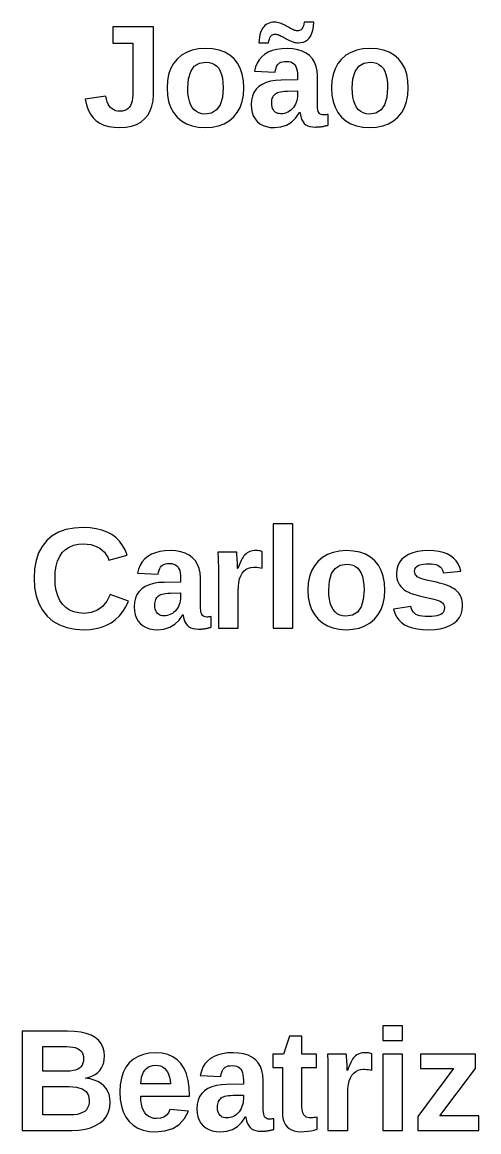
# Model space of a CAD drawing. Header units: metres. Extents: x 19 to 251, y 33 to 186.
# Drawn here: x 89.5 to 115.9, y 121.6 to 185.6 of the extents above; entities that cross this region are included whole.
import ezdxf

# ---------------------------------------------------------------- set-up
doc = ezdxf.new("R2010")
doc.units = ezdxf.units.M

msp = doc.modelspace()

# ---------------------------------------------------------------- linework, layer by layer
for p, q in [((97.0677, 185.366), (94.7282, 185.366)), ((94.7282, 185.366), (94.7282, 184.426)), ((97.0677, 181.448), (97.0677, 185.366)), ((103.335, 185.225), (103.291, 185.136)), ((103.385, 185.305), (103.335, 185.225)), ((103.442, 185.379), (103.385, 185.305)), ((103.507, 185.444), (103.442, 185.379)), ((103.578, 185.503), (103.507, 185.444)), ((103.658, 185.552), (103.578, 185.503)), ((103.747, 185.59), (103.658, 185.552)), ((103.847, 185.617), (103.747, 185.59)), ((103.956, 185.633), (103.847, 185.617)), ((104.075, 185.639), (103.956, 185.633)), ((104.148, 185.636), (104.075, 185.639)), ((104.221, 185.627), (104.148, 185.636)), ((104.294, 185.611), (104.221, 185.627)), ((104.368, 185.589), (104.294, 185.611)), ((104.441, 185.562), (104.368, 185.589)), ((104.514, 185.53), (104.441, 185.562)), ((104.585, 185.497), (104.514, 185.53)), ((104.656, 185.462), (104.585, 185.497)), ((104.726, 185.426), (104.656, 185.462)), ((104.795, 185.389), (104.726, 185.426)), ((104.862, 185.351), (104.795, 185.389)), ((104.928, 185.315), (104.862, 185.351)), ((104.992, 185.281), (104.928, 185.315)), ((105.054, 185.247), (104.992, 185.281)), ((105.114, 185.216), (105.054, 185.247)), ((105.172, 185.188), (105.114, 185.216)), ((105.635, 185.238), (105.595, 185.202)), ((105.67, 185.286), (105.635, 185.238)), ((105.703, 185.35), (105.67, 185.286)), ((105.732, 185.43), (105.703, 185.35)), ((105.759, 185.527), (105.732, 185.43)), ((105.783, 185.639), (105.759, 185.527)), ((106.333, 185.639), (105.783, 185.639)), ((106.278, 185.186), (106.313, 185.398)), ((106.313, 185.398), (106.333, 185.639)), ((103.175, 184.622), (103.159, 184.447)), ((103.196, 184.778), (103.175, 184.622)), ((103.222, 184.916), (103.196, 184.778)), ((103.254, 185.035), (103.222, 184.916)), ((103.291, 185.136), (103.254, 185.035)), ((103.741, 184.563), (103.767, 184.662)), ((103.767, 184.662), (103.796, 184.744)), ((103.796, 184.744), (103.827, 184.807)), ((103.827, 184.807), (103.861, 184.854)), ((103.861, 184.854), (103.899, 184.887)), ((103.899, 184.887), (103.944, 184.914)), ((103.944, 184.914), (103.995, 184.932)), ((103.995, 184.932), (104.052, 184.944)), ((104.052, 184.944), (104.115, 184.947)), ((104.115, 184.947), (104.165, 184.944)), ((104.165, 184.944), (104.218, 184.935)), ((104.218, 184.935), (104.273, 184.919)), ((104.273, 184.919), (104.33, 184.898)), ((104.33, 184.898), (104.39, 184.87)), ((104.39, 184.87), (104.452, 184.838)), ((104.452, 184.838), (104.515, 184.805)), ((104.515, 184.805), (104.58, 184.771)), ((104.58, 184.771), (104.646, 184.735)), ((104.646, 184.735), (104.713, 184.697)), ((104.713, 184.697), (104.782, 184.66)), ((104.782, 184.66), (104.852, 184.623)), ((104.852, 184.623), (104.922, 184.589)), ((104.922, 184.589), (104.993, 184.556)), ((105.228, 185.166), (105.172, 185.188)), ((105.281, 185.151), (105.228, 185.166)), ((105.332, 185.142), (105.281, 185.151)), ((105.381, 185.138), (105.332, 185.142)), ((105.443, 185.142), (105.381, 185.138)), ((105.499, 185.154), (105.443, 185.142)), ((105.55, 185.174), (105.499, 185.154)), ((105.595, 185.202), (105.55, 185.174)), ((105.86, 184.546), (105.975, 184.624)), ((105.975, 184.624), (106.074, 184.723)), ((106.074, 184.723), (106.158, 184.849)), ((106.158, 184.849), (106.226, 185.003)), ((106.226, 185.003), (106.278, 185.186)), ((94.7282, 184.426), (95.8715, 184.426)), ((95.8715, 184.426), (95.8715, 181.42)), ((99.3119, 184.02), (98.9839, 183.898)), ((99.6773, 184.093), (99.3119, 184.02)), ((100.08, 184.117), (99.6773, 184.093)), ((100.491, 184.094), (100.08, 184.117)), ((100.861, 184.023), (100.491, 184.094)), ((101.19, 183.906), (100.861, 184.023)), ((103.159, 184.447), (103.717, 184.447)), ((103.937, 183.998), (103.704, 183.905)), ((103.717, 184.447), (103.741, 184.563)), ((104.198, 184.064), (103.937, 183.998)), ((104.486, 184.104), (104.198, 184.064)), ((104.803, 184.117), (104.486, 184.104)), ((105.121, 184.101), (104.803, 184.117)), ((104.993, 184.556), (105.065, 184.524)), ((105.065, 184.524), (105.138, 184.496)), ((105.409, 184.051), (105.121, 184.101)), ((105.138, 184.496), (105.21, 184.475)), ((105.21, 184.475), (105.282, 184.459)), ((105.282, 184.459), (105.354, 184.45)), ((105.354, 184.45), (105.425, 184.447)), ((105.666, 183.969), (105.409, 184.051)), ((105.425, 184.447), (105.585, 184.458)), ((105.585, 184.458), (105.73, 184.491)), ((105.893, 183.854), (105.666, 183.969)), ((105.73, 184.491), (105.86, 184.546)), ((108.809, 184.02), (108.481, 183.898)), ((109.174, 184.093), (108.809, 184.02)), ((109.577, 184.117), (109.174, 184.093)), ((109.988, 184.094), (109.577, 184.117)), ((110.358, 184.023), (109.988, 184.094)), ((110.687, 183.906), (110.358, 184.023)), ((98.4404, 183.509), (98.2294, 183.247)), ((98.6935, 183.728), (98.4404, 183.509)), ((98.9839, 183.898), (98.6935, 183.728)), ((99.7214, 183.272), (100.096, 183.332)), ((100.096, 183.332), (100.282, 183.318)), ((100.282, 183.318), (100.45, 183.275)), ((101.478, 183.741), (101.19, 183.906)), ((101.726, 183.529), (101.478, 183.741)), ((101.93, 183.274), (101.726, 183.529)), ((103.175, 183.471), (103.058, 183.276)), ((103.322, 183.641), (103.175, 183.471)), ((103.499, 183.786), (103.322, 183.641)), ((103.704, 183.905), (103.499, 183.786)), ((104.354, 183.284), (104.434, 183.325)), ((104.434, 183.325), (104.527, 183.354)), ((104.527, 183.354), (104.634, 183.371)), ((104.634, 183.371), (104.754, 183.377)), ((104.754, 183.377), (104.883, 183.368)), ((104.883, 183.368), (104.997, 183.343)), ((104.997, 183.343), (105.095, 183.301)), ((105.095, 183.301), (105.179, 183.243)), ((106.089, 183.706), (105.893, 183.854)), ((106.251, 183.528), (106.089, 183.706)), ((106.378, 183.322), (106.251, 183.528)), ((106.468, 183.089), (106.378, 183.322)), ((107.937, 183.509), (107.726, 183.247)), ((108.19, 183.728), (107.937, 183.509)), ((108.481, 183.898), (108.19, 183.728)), ((109.218, 183.272), (109.593, 183.332)), ((109.593, 183.332), (109.779, 183.318)), ((109.779, 183.318), (109.947, 183.275)), ((110.975, 183.741), (110.687, 183.906)), ((111.223, 183.529), (110.975, 183.741)), ((111.427, 183.274), (111.223, 183.529)), ((98.0654, 182.95), (97.9482, 182.616)), ((98.2294, 183.247), (98.0654, 182.95)), ((99.0964, 182.376), (99.2214, 182.794)), ((99.2214, 182.794), (99.4297, 183.093)), ((99.4297, 183.093), (99.7214, 183.272)), ((100.45, 183.275), (100.599, 183.205)), ((100.599, 183.205), (100.729, 183.105)), ((100.729, 183.105), (100.841, 182.978)), ((100.841, 182.978), (100.933, 182.819)), ((100.933, 182.819), (101.005, 182.626)), ((102.089, 182.977), (101.93, 183.274)), ((102.203, 182.639), (102.089, 182.977)), ((102.97, 183.056), (102.911, 182.811)), ((102.911, 182.811), (104.103, 182.754)), ((103.058, 183.276), (102.97, 183.056)), ((104.103, 182.754), (104.122, 182.88)), ((104.122, 182.88), (104.15, 182.991)), ((104.15, 182.991), (104.187, 183.086)), ((104.187, 183.086), (104.233, 183.167)), ((104.233, 183.167), (104.288, 183.232)), ((104.288, 183.232), (104.354, 183.284)), ((105.179, 183.243), (105.246, 183.167)), ((105.246, 183.167), (105.301, 183.075)), ((105.301, 183.075), (105.343, 182.964)), ((105.343, 182.964), (105.373, 182.836)), ((105.373, 182.836), (105.391, 182.69)), ((105.391, 182.69), (105.397, 182.526)), ((106.522, 182.827), (106.468, 183.089)), ((106.54, 182.539), (106.522, 182.827)), ((107.562, 182.95), (107.445, 182.616)), ((107.726, 183.247), (107.562, 182.95)), ((108.593, 182.376), (108.718, 182.794)), ((108.718, 182.794), (108.927, 183.093)), ((108.927, 183.093), (109.218, 183.272)), ((109.947, 183.275), (110.096, 183.205)), ((110.096, 183.205), (110.226, 183.105)), ((110.226, 183.105), (110.338, 182.978)), ((110.338, 182.978), (110.43, 182.819)), ((110.43, 182.819), (110.502, 182.626)), ((111.586, 182.977), (111.427, 183.274)), ((111.7, 182.639), (111.586, 182.977)), ((97.8779, 182.245), (97.8545, 181.839)), ((97.9482, 182.616), (97.8779, 182.245)), ((99.0548, 181.839), (99.0964, 182.376)), ((101.005, 182.626), (101.056, 182.398)), ((101.056, 182.398), (101.087, 182.136)), ((101.087, 182.136), (101.097, 181.839)), ((102.271, 182.259), (102.203, 182.639)), ((102.293, 181.839), (102.271, 182.259)), ((103.351, 182.049), (103.157, 181.92)), ((103.578, 182.151), (103.351, 182.049)), ((103.836, 182.224), (103.578, 182.151)), ((104.126, 182.269), (103.836, 182.224)), ((104.449, 182.286), (104.126, 182.269)), ((105.397, 182.303), (104.449, 182.286)), ((105.397, 182.526), (105.397, 182.303)), ((106.54, 180.935), (106.54, 182.539)), ((107.375, 182.245), (107.351, 181.839)), ((107.445, 182.616), (107.375, 182.245)), ((108.552, 181.839), (108.593, 182.376)), ((110.502, 182.626), (110.553, 182.398)), ((110.553, 182.398), (110.584, 182.136)), ((110.584, 182.136), (110.594, 181.839)), ((111.768, 182.259), (111.7, 182.639)), ((111.79, 181.839), (111.768, 182.259)), ((95.8715, 181.42), (95.8641, 181.249)), ((97.0474, 181.106), (97.0677, 181.448)), ((97.8545, 181.839), (97.8779, 181.431)), ((97.8779, 181.431), (97.9482, 181.059)), ((99.0649, 181.558), (99.0548, 181.839)), ((99.0955, 181.306), (99.0649, 181.558)), ((101.097, 181.839), (101.055, 181.297)), ((102.198, 181.057), (102.27, 181.429)), ((102.27, 181.429), (102.293, 181.839)), ((102.783, 181.373), (102.729, 181.139)), ((102.872, 181.582), (102.783, 181.373)), ((102.997, 181.764), (102.872, 181.582)), ((103.157, 181.92), (102.997, 181.764)), ((103.991, 181.359), (104.029, 181.414)), ((104.029, 181.414), (104.074, 181.464)), ((104.074, 181.464), (104.125, 181.507)), ((104.125, 181.507), (104.182, 181.545)), ((104.182, 181.545), (104.245, 181.576)), ((104.245, 181.576), (104.321, 181.603)), ((104.321, 181.603), (104.416, 181.624)), ((104.416, 181.624), (104.529, 181.642)), ((104.529, 181.642), (104.661, 181.655)), ((104.661, 181.655), (104.811, 181.664)), ((104.811, 181.664), (105.397, 181.672)), ((105.397, 181.448), (105.392, 181.334)), ((105.397, 181.672), (105.397, 181.448)), ((107.351, 181.839), (107.375, 181.431)), ((107.375, 181.431), (107.445, 181.059)), ((108.562, 181.558), (108.552, 181.839)), ((108.592, 181.306), (108.562, 181.558)), ((110.594, 181.839), (110.552, 181.297)), ((111.695, 181.057), (111.767, 181.429)), ((111.767, 181.429), (111.79, 181.839)), ((94.3213, 181.363), (93.1291, 181.188)), ((93.1291, 181.188), (93.2054, 180.862)), ((93.2054, 180.862), (93.3072, 180.574)), ((94.3556, 181.195), (94.3213, 181.363)), ((94.4001, 181.045), (94.3556, 181.195)), ((94.4546, 180.913), (94.4001, 181.045)), ((94.5192, 180.8), (94.4546, 180.913)), ((94.5939, 180.706), (94.5192, 180.8)), ((95.6863, 180.732), (95.6054, 180.646)), ((95.753, 180.836), (95.6863, 180.732)), ((95.8048, 180.957), (95.753, 180.836)), ((95.8419, 181.095), (95.8048, 180.957)), ((95.8641, 181.249), (95.8419, 181.095)), ((96.8846, 180.516), (96.9863, 180.795)), ((96.9863, 180.795), (97.0474, 181.106)), ((97.9482, 181.059), (98.0654, 180.724)), ((99.1463, 181.082), (99.0955, 181.306)), ((99.2175, 180.886), (99.1463, 181.082)), ((99.3091, 180.718), (99.2175, 180.886)), ((100.929, 180.875), (100.718, 180.574)), ((101.055, 181.297), (100.929, 180.875)), ((102.08, 180.721), (102.198, 181.057)), ((102.729, 181.139), (102.712, 180.879)), ((102.712, 180.879), (102.726, 180.638)), ((103.904, 180.968), (103.907, 181.062)), ((103.909, 180.849), (103.904, 180.968)), ((103.907, 181.062), (103.918, 181.148)), ((103.927, 180.743), (103.909, 180.849)), ((103.918, 181.148), (103.935, 181.226)), ((103.956, 180.65), (103.927, 180.743)), ((103.935, 181.226), (103.96, 181.296)), ((103.96, 181.296), (103.991, 181.359)), ((105.217, 180.802), (105.155, 180.712)), ((105.271, 180.901), (105.217, 180.802)), ((105.316, 181.005), (105.271, 180.901)), ((105.352, 181.113), (105.316, 181.005)), ((105.377, 181.222), (105.352, 181.113)), ((105.392, 181.334), (105.377, 181.222)), ((106.544, 180.797), (106.54, 180.935)), ((106.554, 180.676), (106.544, 180.797)), ((107.445, 181.059), (107.562, 180.724)), ((108.643, 181.082), (108.592, 181.306)), ((108.714, 180.886), (108.643, 181.082)), ((108.806, 180.718), (108.714, 180.886)), ((110.426, 180.875), (110.215, 180.574)), ((110.552, 181.297), (110.426, 180.875)), ((111.577, 180.721), (111.695, 181.057)), ((93.3072, 180.574), (93.4346, 180.324)), ((93.4346, 180.324), (93.5875, 180.112)), ((93.5875, 180.112), (93.7659, 179.939)), ((94.6797, 180.629), (94.5939, 180.706)), ((94.7775, 180.569), (94.6797, 180.629)), ((94.8873, 180.526), (94.7775, 180.569)), ((95.0092, 180.501), (94.8873, 180.526)), ((95.1432, 180.492), (95.0092, 180.501)), ((95.2795, 180.502), (95.1432, 180.492)), ((95.4019, 180.53), (95.2795, 180.502)), ((95.5106, 180.578), (95.4019, 180.53)), ((95.6054, 180.646), (95.5106, 180.578)), ((96.5591, 180.053), (96.7422, 180.269)), ((96.7422, 180.269), (96.8846, 180.516)), ((98.0654, 180.724), (98.2294, 180.425)), ((98.2294, 180.425), (98.4404, 180.162)), ((98.4404, 180.162), (98.6925, 179.943)), ((99.4198, 180.579), (99.3091, 180.718)), ((99.5486, 180.472), (99.4198, 180.579)), ((99.6955, 180.395), (99.5486, 180.472)), ((99.8604, 180.349), (99.6955, 180.395)), ((100.043, 180.333), (99.8604, 180.349)), ((100.423, 180.394), (100.043, 180.333)), ((100.718, 180.574), (100.423, 180.394)), ((101.444, 179.941), (101.699, 180.16)), ((101.699, 180.16), (101.913, 180.422)), ((101.913, 180.422), (102.08, 180.721)), ((102.726, 180.638), (102.769, 180.419)), ((102.769, 180.419), (102.84, 180.224)), ((102.84, 180.224), (102.941, 180.05)), ((103.996, 180.57), (103.956, 180.65)), ((104.048, 180.502), (103.996, 180.57)), ((104.11, 180.447), (104.048, 180.502)), ((104.179, 180.405), (104.11, 180.447)), ((104.256, 180.374), (104.179, 180.405)), ((104.34, 180.356), (104.256, 180.374)), ((104.433, 180.35), (104.34, 180.356)), ((104.538, 180.355), (104.433, 180.35)), ((104.64, 180.373), (104.538, 180.355)), ((104.738, 180.402), (104.64, 180.373)), ((104.832, 180.443), (104.738, 180.402)), ((104.923, 180.496), (104.832, 180.443)), ((105.008, 180.559), (104.923, 180.496)), ((105.085, 180.631), (105.008, 180.559)), ((105.053, 179.864), (105.303, 180.107)), ((105.155, 180.712), (105.085, 180.631)), ((105.303, 180.107), (105.515, 180.419)), ((105.515, 180.419), (105.539, 180.419)), ((105.539, 180.419), (105.562, 180.262)), ((105.562, 180.262), (105.598, 180.122)), ((105.598, 180.122), (105.647, 179.997)), ((106.57, 180.574), (106.554, 180.676)), ((106.594, 180.49), (106.57, 180.574)), ((106.624, 180.425), (106.594, 180.49)), ((106.661, 180.374), (106.624, 180.425)), ((106.708, 180.335), (106.661, 180.374)), ((106.764, 180.307), (106.708, 180.335)), ((106.829, 180.29), (106.764, 180.307)), ((106.902, 180.284), (106.829, 180.29)), ((106.954, 180.285), (106.902, 180.284)), ((107.005, 180.288), (106.954, 180.285)), ((107.056, 180.293), (107.005, 180.288)), ((107.105, 180.3), (107.056, 180.293)), ((107.155, 180.309), (107.105, 180.3)), ((107.155, 179.69), (107.155, 180.309)), ((107.562, 180.724), (107.726, 180.425)), ((107.726, 180.425), (107.937, 180.162)), ((107.937, 180.162), (108.189, 179.943)), ((108.917, 180.579), (108.806, 180.718)), ((109.046, 180.472), (108.917, 180.579)), ((109.192, 180.395), (109.046, 180.472)), ((109.357, 180.349), (109.192, 180.395)), ((109.54, 180.333), (109.357, 180.349)), ((109.92, 180.394), (109.54, 180.333)), ((110.215, 180.574), (109.92, 180.394)), ((110.941, 179.941), (111.196, 180.16)), ((111.196, 180.16), (111.41, 180.422)), ((111.41, 180.422), (111.577, 180.721)), ((93.7659, 179.939), (93.9737, 179.799)), ((93.9737, 179.799), (94.2145, 179.691)), ((94.2145, 179.691), (94.4883, 179.614)), ((94.4883, 179.614), (94.7952, 179.568)), ((94.7952, 179.568), (95.1351, 179.552)), ((95.1351, 179.552), (95.485, 179.572)), ((95.485, 179.572), (95.8023, 179.632)), ((95.8023, 179.632), (96.0871, 179.732)), ((96.0871, 179.732), (96.3394, 179.872)), ((96.3394, 179.872), (96.5591, 180.053)), ((98.6925, 179.943), (98.9801, 179.772)), ((98.9801, 179.772), (99.3031, 179.65)), ((99.3031, 179.65), (99.6617, 179.577)), ((99.6617, 179.577), (100.056, 179.552)), ((100.056, 179.552), (100.457, 179.576)), ((100.457, 179.576), (100.823, 179.649)), ((100.823, 179.649), (101.151, 179.771)), ((101.151, 179.771), (101.444, 179.941)), ((102.941, 180.05), (103.07, 179.9)), ((103.07, 179.9), (103.224, 179.775)), ((103.224, 179.775), (103.401, 179.677)), ((103.401, 179.677), (103.6, 179.608)), ((103.6, 179.608), (103.822, 179.566)), ((103.822, 179.566), (104.066, 179.552)), ((104.066, 179.552), (104.434, 179.587)), ((104.434, 179.587), (104.763, 179.691)), ((104.763, 179.691), (105.053, 179.864)), ((105.647, 179.997), (105.71, 179.889)), ((105.71, 179.889), (105.785, 179.796)), ((105.785, 179.796), (105.877, 179.72)), ((105.877, 179.72), (105.986, 179.661)), ((105.986, 179.661), (106.113, 179.619)), ((106.113, 179.619), (106.259, 179.593)), ((106.259, 179.593), (106.422, 179.585)), ((106.422, 179.585), (106.47, 179.585)), ((106.47, 179.585), (106.515, 179.586)), ((106.515, 179.586), (106.558, 179.588)), ((106.558, 179.588), (106.598, 179.59)), ((106.598, 179.59), (106.636, 179.593)), ((106.636, 179.593), (106.672, 179.596)), ((106.672, 179.596), (106.707, 179.6)), ((106.707, 179.6), (106.742, 179.604)), ((106.742, 179.604), (106.776, 179.608)), ((106.776, 179.608), (106.809, 179.613)), ((106.809, 179.613), (106.841, 179.618)), ((106.841, 179.618), (106.874, 179.624)), ((106.874, 179.624), (106.906, 179.631)), ((106.906, 179.631), (106.939, 179.638)), ((106.939, 179.638), (106.971, 179.646)), ((106.971, 179.646), (107.005, 179.654)), ((107.005, 179.654), (107.04, 179.663)), ((107.04, 179.663), (107.076, 179.672)), ((107.076, 179.672), (107.115, 179.681)), ((107.115, 179.681), (107.155, 179.69)), ((108.189, 179.943), (108.477, 179.772)), ((108.477, 179.772), (108.8, 179.65)), ((108.8, 179.65), (109.159, 179.577)), ((109.159, 179.577), (109.553, 179.552)), ((109.553, 179.552), (109.954, 179.576)), ((109.954, 179.576), (110.32, 179.649)), ((110.32, 179.649), (110.648, 179.771)), ((110.648, 179.771), (110.941, 179.941)), ((92.4906, 156.422), (92.0159, 156.331)), ((93.0178, 156.452), (92.4906, 156.422)), ((93.4064, 156.436), (93.0178, 156.452)), ((93.7651, 156.387), (93.4064, 156.436)), ((94.0939, 156.306), (93.7651, 156.387)), ((105.131, 156.672), (103.988, 156.672)), ((103.988, 156.672), (103.988, 150.633)), ((105.131, 150.633), (105.131, 156.672)), ((91.2236, 155.967), (90.9061, 155.695)), ((91.5935, 156.179), (91.2236, 155.967)), ((92.0159, 156.331), (91.5935, 156.179)), ((94.3927, 156.193), (94.0939, 156.306)), ((94.6615, 156.047), (94.3927, 156.193)), ((94.9003, 155.87), (94.6615, 156.047)), ((95.1088, 155.662), (94.9003, 155.87)), ((90.6439, 155.366), (90.44, 154.985)), ((90.9061, 155.695), (90.6439, 155.366)), ((91.8073, 155.003), (91.9915, 155.185)), ((91.9915, 155.185), (92.207, 155.326)), ((92.207, 155.326), (92.454, 155.427)), ((92.454, 155.427), (92.7324, 155.488)), ((92.7324, 155.488), (93.0422, 155.508)), ((93.0422, 155.508), (93.2498, 155.498)), ((93.2498, 155.498), (93.4462, 155.467)), ((93.4462, 155.467), (93.6313, 155.416)), ((93.6313, 155.416), (93.8052, 155.345)), ((93.8052, 155.345), (93.9679, 155.254)), ((93.9679, 155.254), (94.1146, 155.145)), ((94.1146, 155.145), (94.2406, 155.022)), ((95.287, 155.424), (95.1088, 155.662)), ((95.435, 155.156), (95.287, 155.424)), ((95.5526, 154.857), (95.435, 155.156)), ((97.732, 155.104), (97.4434, 155.064)), ((98.0485, 155.117), (97.732, 155.104)), ((98.3668, 155.101), (98.0485, 155.117)), ((98.6546, 155.051), (98.3668, 155.101)), ((102.801, 155.107), (102.712, 155.088)), ((102.898, 155.118), (102.801, 155.107)), ((103.002, 155.121), (102.898, 155.118)), ((103.086, 155.119), (103.002, 155.121)), ((103.164, 155.112), (103.086, 155.119)), ((103.235, 155.099), (103.164, 155.112)), ((103.299, 155.082), (103.235, 155.099)), ((107.815, 155.093), (107.45, 155.02)), ((108.218, 155.117), (107.815, 155.093)), ((108.629, 155.094), (108.218, 155.117)), ((108.999, 155.023), (108.629, 155.094)), ((112.629, 155.107), (112.321, 155.065)), ((112.969, 155.121), (112.629, 155.107)), ((113.271, 155.109), (112.969, 155.121)), ((113.548, 155.072), (113.271, 155.109)), ((90.2943, 154.551), (90.2069, 154.065)), ((90.44, 154.985), (90.2943, 154.551)), ((91.4536, 154.229), (91.5378, 154.525)), ((91.5378, 154.525), (91.6557, 154.783)), ((91.6557, 154.783), (91.8073, 155.003)), ((94.2406, 155.022), (94.346, 154.885)), ((94.346, 154.885), (94.4307, 154.733)), ((94.4307, 154.733), (94.4947, 154.568)), ((94.4947, 154.568), (95.5526, 154.857)), ((96.4209, 154.471), (96.3033, 154.276)), ((96.5679, 154.641), (96.4209, 154.471)), ((96.7444, 154.786), (96.5679, 154.641)), ((96.9496, 154.905), (96.7444, 154.786)), ((97.1826, 154.998), (96.9496, 154.905)), ((97.4434, 155.064), (97.1826, 154.998)), ((98.9117, 154.969), (98.6546, 155.051)), ((99.1383, 154.854), (98.9117, 154.969)), ((99.3342, 154.706), (99.1383, 154.854)), ((99.4968, 154.528), (99.3342, 154.706)), ((99.6232, 154.322), (99.4968, 154.528)), ((101.879, 155.036), (100.788, 155.036)), ((100.788, 155.036), (100.793, 154.959)), ((100.793, 154.959), (100.798, 154.877)), ((100.798, 154.877), (100.802, 154.792)), ((100.802, 154.792), (100.806, 154.701)), ((100.806, 154.701), (100.811, 154.607)), ((100.811, 154.607), (100.814, 154.505)), ((100.814, 154.505), (100.817, 154.394)), ((101.884, 154.995), (101.879, 155.036)), ((101.89, 154.929), (101.884, 154.995)), ((101.896, 154.84), (101.89, 154.929)), ((101.903, 154.727), (101.896, 154.84)), ((101.911, 154.59), (101.903, 154.727)), ((101.919, 154.451), (101.911, 154.59)), ((101.924, 154.333), (101.919, 154.451)), ((102.135, 154.554), (102.075, 154.423)), ((102.191, 154.662), (102.135, 154.554)), ((102.245, 154.749), (102.191, 154.662)), ((102.299, 154.821), (102.245, 154.749)), ((102.357, 154.885), (102.299, 154.821)), ((102.419, 154.941), (102.357, 154.885)), ((102.484, 154.989), (102.419, 154.941)), ((102.554, 155.03), (102.484, 154.989)), ((102.629, 155.063), (102.554, 155.03)), ((102.712, 155.088), (102.629, 155.063)), ((103.356, 155.06), (103.299, 155.082)), ((103.356, 154.104), (103.356, 155.06)), ((106.578, 154.509), (106.367, 154.247)), ((106.831, 154.728), (106.578, 154.509)), ((107.122, 154.898), (106.831, 154.728)), ((107.45, 155.02), (107.122, 154.898)), ((109.328, 154.906), (108.999, 155.023)), ((109.616, 154.741), (109.328, 154.906)), ((109.864, 154.529), (109.616, 154.741)), ((110.068, 154.274), (109.864, 154.529)), ((111.417, 154.617), (111.281, 154.443)), ((111.592, 154.769), (111.417, 154.617)), ((111.803, 154.896), (111.592, 154.769)), ((112.046, 154.995), (111.803, 154.896)), ((112.321, 155.065), (112.046, 154.995)), ((113.801, 155.011), (113.548, 155.072)), ((114.029, 154.926), (113.801, 155.011)), ((114.233, 154.816), (114.029, 154.926)), ((114.41, 154.683), (114.233, 154.816)), ((114.558, 154.528), (114.41, 154.683)), ((114.677, 154.352), (114.558, 154.528)), ((90.2069, 154.065), (90.1778, 153.526)), ((91.3862, 153.526), (91.4031, 153.897)), ((91.4031, 153.897), (91.4536, 154.229)), ((96.2152, 154.056), (96.1566, 153.811)), ((96.1566, 153.811), (97.3487, 153.754)), ((96.3033, 154.276), (96.2152, 154.056)), ((97.3487, 153.754), (97.3678, 153.88)), ((97.3678, 153.88), (97.3959, 153.991)), ((97.3959, 153.991), (97.4329, 154.086)), ((97.4329, 154.086), (97.4789, 154.167)), ((97.4789, 154.167), (97.5338, 154.232)), ((97.5338, 154.232), (97.5999, 154.284)), ((97.5999, 154.284), (97.6796, 154.325)), ((97.6796, 154.325), (97.7728, 154.354)), ((97.7728, 154.354), (97.8795, 154.371)), ((97.8795, 154.371), (97.9997, 154.377)), ((97.9997, 154.377), (98.1288, 154.368)), ((98.1288, 154.368), (98.2425, 154.343)), ((98.2425, 154.343), (98.341, 154.301)), ((98.341, 154.301), (98.4241, 154.243)), ((98.4241, 154.243), (98.492, 154.167)), ((98.492, 154.167), (98.5462, 154.075)), ((98.5462, 154.075), (98.5883, 153.964)), ((98.5883, 153.964), (98.6185, 153.836)), ((98.6185, 153.836), (98.6365, 153.69)), ((99.7136, 154.089), (99.6232, 154.322)), ((99.7678, 153.827), (99.7136, 154.089)), ((99.7858, 153.539), (99.7678, 153.827)), ((100.817, 154.394), (100.819, 154.273)), ((100.819, 154.273), (100.82, 154.142)), ((100.82, 154.142), (100.821, 154.002)), ((100.821, 154.002), (100.821, 150.633)), ((101.928, 154.234), (101.924, 154.333)), ((101.931, 154.155), (101.928, 154.234)), ((101.932, 154.096), (101.931, 154.155)), ((101.948, 154.096), (101.932, 154.096)), ((102.013, 154.271), (101.948, 154.096)), ((102.075, 154.423), (102.013, 154.271)), ((102.117, 153.668), (102.202, 153.819)), ((102.202, 153.819), (102.305, 153.944)), ((102.305, 153.944), (102.423, 154.041)), ((102.423, 154.041), (102.556, 154.11)), ((102.556, 154.11), (102.704, 154.151)), ((102.704, 154.151), (102.867, 154.165)), ((102.867, 154.165), (102.955, 154.163)), ((102.955, 154.163), (103.047, 154.155)), ((103.047, 154.155), (103.145, 154.143)), ((103.145, 154.143), (103.248, 154.126)), ((103.248, 154.126), (103.356, 154.104)), ((106.203, 153.95), (106.086, 153.616)), ((106.367, 154.247), (106.203, 153.95)), ((107.359, 153.794), (107.568, 154.093)), ((107.568, 154.093), (107.859, 154.272)), ((107.859, 154.272), (108.234, 154.332)), ((108.234, 154.332), (108.42, 154.318)), ((108.42, 154.318), (108.588, 154.275)), ((108.588, 154.275), (108.737, 154.205)), ((108.737, 154.205), (108.867, 154.105)), ((108.867, 154.105), (108.979, 153.978)), ((108.979, 153.978), (109.071, 153.819)), ((109.071, 153.819), (109.143, 153.626)), ((110.227, 153.977), (110.068, 154.274)), ((110.341, 153.639), (110.227, 153.977)), ((111.125, 154.028), (111.106, 153.787)), ((111.184, 154.247), (111.125, 154.028)), ((111.281, 154.443), (111.184, 154.247)), ((112.156, 153.909), (112.164, 154.001)), ((112.162, 153.836), (112.156, 153.909)), ((112.181, 153.769), (112.162, 153.836)), ((112.164, 154.001), (112.188, 154.082)), ((112.188, 154.082), (112.229, 154.151)), ((112.229, 154.151), (112.286, 154.21)), ((112.286, 154.21), (112.359, 154.257)), ((112.359, 154.257), (112.449, 154.294)), ((112.449, 154.294), (112.554, 154.323)), ((112.554, 154.323), (112.676, 154.344)), ((112.676, 154.344), (112.815, 154.356)), ((112.815, 154.356), (112.969, 154.36)), ((112.969, 154.36), (113.126, 154.355)), ((113.126, 154.355), (113.266, 154.339)), ((113.266, 154.339), (113.387, 154.313)), ((113.387, 154.313), (113.49, 154.276)), ((113.49, 154.276), (113.576, 154.228)), ((113.576, 154.228), (113.646, 154.17)), ((113.646, 154.17), (113.706, 154.101)), ((113.706, 154.101), (113.754, 154.02)), ((113.754, 154.02), (113.791, 153.929)), ((113.791, 153.929), (113.816, 153.827)), ((113.816, 153.827), (114.829, 153.933)), ((114.767, 154.153), (114.677, 154.352)), ((114.829, 153.933), (114.767, 154.153)), ((90.1778, 153.526), (90.208, 152.988)), ((91.4036, 153.15), (91.3862, 153.526)), ((97.0816, 153.224), (96.8232, 153.151)), ((97.372, 153.269), (97.0816, 153.224)), ((97.6945, 153.286), (97.372, 153.269)), ((98.6425, 153.303), (97.6945, 153.286)), ((98.6365, 153.69), (98.6425, 153.526)), ((98.6425, 153.526), (98.6425, 153.303)), ((99.7858, 151.935), (99.7858, 153.539)), ((101.974, 153.052), (102.002, 153.284)), ((102.002, 153.284), (102.05, 153.489)), ((102.05, 153.489), (102.117, 153.668)), ((106.016, 153.245), (105.992, 152.839)), ((106.086, 153.616), (106.016, 153.245)), ((107.193, 152.839), (107.234, 153.376)), ((107.234, 153.376), (107.359, 153.794)), ((109.143, 153.626), (109.194, 153.398)), ((109.194, 153.398), (109.225, 153.136)), ((110.409, 153.259), (110.341, 153.639)), ((110.431, 152.839), (110.409, 153.259)), ((111.106, 153.787), (111.113, 153.639)), ((111.113, 153.639), (111.134, 153.5)), ((111.134, 153.5), (111.17, 153.371)), ((111.17, 153.371), (111.219, 153.252)), ((111.219, 153.252), (111.283, 153.142)), ((112.212, 153.708), (112.181, 153.769)), ((112.256, 153.654), (112.212, 153.708)), ((112.312, 153.606), (112.256, 153.654)), ((112.384, 153.562), (112.312, 153.606)), ((112.472, 153.522), (112.384, 153.562)), ((112.577, 153.485), (112.472, 153.522)), ((112.7, 153.451), (112.577, 153.485)), ((112.839, 153.421), (112.7, 153.451)), ((113.041, 153.378), (112.839, 153.421)), ((113.234, 153.335), (113.041, 153.378)), ((113.418, 153.291), (113.234, 153.335)), ((113.592, 153.247), (113.418, 153.291)), ((113.757, 153.203), (113.592, 153.247)), ((113.911, 153.156), (113.757, 153.203)), ((90.208, 152.988), (90.2985, 152.5)), ((91.4556, 152.81), (91.4036, 153.15)), ((91.5422, 152.508), (91.4556, 152.81)), ((94.5802, 152.586), (94.3844, 152.194)), ((95.6258, 152.192), (94.5802, 152.586)), ((96.1176, 152.582), (96.0285, 152.373)), ((96.2423, 152.764), (96.1176, 152.582)), ((96.4027, 152.92), (96.2423, 152.764)), ((96.5969, 153.049), (96.4027, 152.92)), ((96.8232, 153.151), (96.5969, 153.049)), ((97.3703, 152.507), (97.4275, 152.545)), ((97.4275, 152.545), (97.4911, 152.576)), ((97.4911, 152.576), (97.5671, 152.603)), ((97.5671, 152.603), (97.6616, 152.624)), ((97.6616, 152.624), (97.7747, 152.642)), ((97.7747, 152.642), (97.9064, 152.655)), ((97.9064, 152.655), (98.0566, 152.664)), ((98.0566, 152.664), (98.6425, 152.672)), ((98.6425, 152.672), (98.6425, 152.448)), ((101.964, 152.794), (101.974, 153.052)), ((101.964, 150.633), (101.964, 152.794)), ((105.992, 152.839), (106.016, 152.431)), ((107.203, 152.558), (107.193, 152.839)), ((107.233, 152.306), (107.203, 152.558)), ((109.235, 152.839), (109.193, 152.297)), ((109.225, 153.136), (109.235, 152.839)), ((110.408, 152.429), (110.431, 152.839)), ((111.283, 153.142), (111.36, 153.041)), ((111.36, 153.041), (111.45, 152.948)), ((111.45, 152.948), (111.553, 152.862)), ((111.553, 152.862), (111.669, 152.784)), ((111.669, 152.784), (111.798, 152.715)), ((111.798, 152.715), (111.958, 152.648)), ((111.958, 152.648), (112.169, 152.579)), ((112.169, 152.579), (112.43, 152.507)), ((114.052, 153.107), (113.911, 153.156)), ((114.181, 153.053), (114.052, 153.107)), ((114.296, 152.997), (114.181, 153.053)), ((114.4, 152.936), (114.296, 152.997)), ((114.493, 152.871), (114.4, 152.936)), ((114.578, 152.799), (114.493, 152.871)), ((114.655, 152.719), (114.578, 152.799)), ((114.724, 152.633), (114.655, 152.719)), ((114.786, 152.54), (114.724, 152.633)), ((114.838, 152.437), (114.786, 152.54)), ((90.2985, 152.5), (90.4495, 152.062)), ((90.4495, 152.062), (90.6608, 151.674)), ((91.6636, 152.244), (91.5422, 152.508)), ((91.8196, 152.017), (91.6636, 152.244)), ((92.0083, 151.829), (91.8196, 152.017)), ((94.1355, 151.889), (93.8336, 151.671)), ((94.3844, 152.194), (94.1355, 151.889)), ((95.4781, 151.877), (95.6258, 152.192)), ((95.975, 152.139), (95.9572, 151.879)), ((96.0285, 152.373), (95.975, 152.139)), ((97.1493, 151.968), (97.1528, 152.062)), ((97.1551, 151.849), (97.1493, 151.968)), ((97.1528, 152.062), (97.1633, 152.148)), ((97.1633, 152.148), (97.1808, 152.226)), ((97.1808, 152.226), (97.2053, 152.296)), ((97.2053, 152.296), (97.2368, 152.359)), ((97.2368, 152.359), (97.275, 152.414)), ((97.275, 152.414), (97.3195, 152.464)), ((97.3195, 152.464), (97.3703, 152.507)), ((98.5164, 151.901), (98.4621, 151.802)), ((98.5618, 152.005), (98.5164, 151.901)), ((98.5971, 152.113), (98.5618, 152.005)), ((98.6224, 152.222), (98.5971, 152.113)), ((98.6375, 152.334), (98.6224, 152.222)), ((98.6425, 152.448), (98.6375, 152.334)), ((99.7892, 151.797), (99.7858, 151.935)), ((106.016, 152.431), (106.086, 152.059)), ((106.086, 152.059), (106.203, 151.724)), ((107.284, 152.082), (107.233, 152.306)), ((107.356, 151.886), (107.284, 152.082)), ((109.193, 152.297), (109.067, 151.875)), ((110.218, 151.721), (110.336, 152.057)), ((110.336, 152.057), (110.408, 152.429)), ((112.43, 152.507), (112.742, 152.434)), ((112.742, 152.434), (113.104, 152.359)), ((113.104, 152.359), (113.263, 152.323)), ((113.263, 152.323), (113.403, 152.284)), ((113.403, 152.284), (113.523, 152.242)), ((113.523, 152.242), (113.623, 152.197)), ((113.623, 152.197), (113.704, 152.149)), ((113.704, 152.149), (113.768, 152.096)), ((113.768, 152.096), (113.817, 152.036)), ((113.817, 152.036), (113.853, 151.969)), ((113.853, 151.969), (113.874, 151.895)), ((113.874, 151.895), (113.881, 151.813)), ((114.879, 152.324), (114.838, 152.437)), ((114.907, 152.2), (114.879, 152.324)), ((114.925, 152.065), (114.907, 152.2)), ((114.91, 151.675), (114.931, 151.919)), ((114.931, 151.919), (114.925, 152.065)), ((90.6608, 151.674), (90.9325, 151.335)), ((90.9325, 151.335), (91.2596, 151.053)), ((92.2277, 151.684), (92.0083, 151.829)), ((92.478, 151.579), (92.2277, 151.684)), ((92.7589, 151.517), (92.478, 151.579)), ((93.0707, 151.496), (92.7589, 151.517)), ((93.4787, 151.54), (93.0707, 151.496)), ((93.8336, 151.671), (93.4787, 151.54)), ((94.8837, 151.136), (95.1071, 151.349)), ((95.1071, 151.349), (95.3052, 151.596)), ((95.3052, 151.596), (95.4781, 151.877)), ((95.9572, 151.879), (95.9715, 151.638)), ((95.9715, 151.638), (96.0145, 151.419)), ((96.0145, 151.419), (96.0861, 151.224)), ((97.1724, 151.743), (97.1551, 151.849)), ((97.2013, 151.65), (97.1724, 151.743)), ((97.2417, 151.57), (97.2013, 151.65)), ((97.2937, 151.502), (97.2417, 151.57)), ((97.3553, 151.447), (97.2937, 151.502)), ((97.4246, 151.405), (97.3553, 151.447)), ((97.5015, 151.374), (97.4246, 151.405)), ((97.586, 151.356), (97.5015, 151.374)), ((97.6782, 151.35), (97.586, 151.356)), ((97.7838, 151.355), (97.6782, 151.35)), ((97.8856, 151.373), (97.7838, 151.355)), ((97.9836, 151.402), (97.8856, 151.373)), ((98.078, 151.443), (97.9836, 151.402)), ((98.1685, 151.496), (98.078, 151.443)), ((98.2534, 151.559), (98.1685, 151.496)), ((98.3306, 151.631), (98.2534, 151.559)), ((98.4002, 151.712), (98.3306, 151.631)), ((98.4621, 151.802), (98.4002, 151.712)), ((98.549, 151.107), (98.7606, 151.419)), ((98.7606, 151.419), (98.7849, 151.419)), ((98.7849, 151.419), (98.8078, 151.262)), ((98.8078, 151.262), (98.8439, 151.122)), ((99.7992, 151.676), (99.7892, 151.797)), ((99.8159, 151.574), (99.7992, 151.676)), ((99.8392, 151.49), (99.8159, 151.574)), ((99.8692, 151.425), (99.8392, 151.49)), ((99.9071, 151.374), (99.8692, 151.425)), ((99.9539, 151.335), (99.9071, 151.374)), ((100.01, 151.307), (99.9539, 151.335)), ((100.074, 151.29), (100.01, 151.307)), ((100.148, 151.284), (100.074, 151.29)), ((100.2, 151.285), (100.148, 151.284)), ((100.251, 151.288), (100.2, 151.285)), ((100.301, 151.293), (100.251, 151.288)), ((100.351, 151.3), (100.301, 151.293)), ((100.4, 151.309), (100.351, 151.3)), ((100.4, 150.69), (100.4, 151.309)), ((106.203, 151.724), (106.367, 151.425)), ((106.367, 151.425), (106.578, 151.162)), ((107.447, 151.718), (107.356, 151.886)), ((107.558, 151.579), (107.447, 151.718)), ((107.687, 151.472), (107.558, 151.579)), ((107.833, 151.395), (107.687, 151.472)), ((107.998, 151.349), (107.833, 151.395)), ((108.181, 151.333), (107.998, 151.349)), ((108.561, 151.394), (108.181, 151.333)), ((108.856, 151.574), (108.561, 151.394)), ((109.067, 151.875), (108.856, 151.574)), ((109.837, 151.16), (110.051, 151.422)), ((110.051, 151.422), (110.218, 151.721)), ((111.936, 151.883), (110.931, 151.732)), ((110.931, 151.732), (111.007, 151.502)), ((111.007, 151.502), (111.11, 151.298)), ((111.11, 151.298), (111.238, 151.12)), ((111.975, 151.765), (111.936, 151.883)), ((112.024, 151.661), (111.975, 151.765)), ((112.083, 151.573), (112.024, 151.661)), ((112.152, 151.499), (112.083, 151.573)), ((112.231, 151.439), (112.152, 151.499)), ((112.327, 151.392), (112.231, 151.439)), ((112.448, 151.356), (112.327, 151.392)), ((112.594, 151.33), (112.448, 151.356)), ((112.765, 151.314), (112.594, 151.33)), ((112.961, 151.309), (112.765, 151.314)), ((113.143, 151.314), (112.961, 151.309)), ((113.304, 151.328), (113.143, 151.314)), ((113.444, 151.353), (113.304, 151.328)), ((113.563, 151.387), (113.444, 151.353)), ((113.661, 151.431), (113.563, 151.387)), ((113.74, 151.485), (113.661, 151.431)), ((113.802, 151.551), (113.74, 151.485)), ((113.846, 151.627), (113.802, 151.551)), ((113.872, 151.715), (113.846, 151.627)), ((113.881, 151.813), (113.872, 151.715)), ((114.596, 151.073), (114.742, 151.252)), ((114.742, 151.252), (114.847, 151.452)), ((114.847, 151.452), (114.91, 151.675)), ((91.2596, 151.053), (91.6369, 150.834)), ((91.6369, 150.834), (92.0646, 150.677)), ((92.0646, 150.677), (92.5425, 150.583)), ((93.4249, 150.568), (93.7585, 150.617)), ((93.7585, 150.617), (94.0714, 150.698)), ((94.0714, 150.698), (94.3636, 150.811)), ((94.3636, 150.811), (94.6351, 150.957)), ((94.6351, 150.957), (94.8837, 151.136)), ((96.0861, 151.224), (96.1863, 151.05)), ((96.1863, 151.05), (96.3152, 150.9)), ((96.3152, 150.9), (96.4697, 150.775)), ((96.4697, 150.775), (96.6466, 150.677)), ((96.6466, 150.677), (96.8459, 150.608)), ((96.8459, 150.608), (97.0678, 150.566)), ((97.6799, 150.587), (98.0086, 150.691)), ((98.0086, 150.691), (98.2983, 150.864)), ((98.2983, 150.864), (98.549, 151.107)), ((98.8439, 151.122), (98.8931, 150.997)), ((98.8931, 150.997), (98.9555, 150.889)), ((98.9555, 150.889), (99.0311, 150.796)), ((99.0311, 150.796), (99.1223, 150.72)), ((99.1223, 150.72), (99.2316, 150.661)), ((99.2316, 150.661), (99.359, 150.619)), ((99.359, 150.619), (99.5044, 150.593)), ((99.9877, 150.604), (100.021, 150.608)), ((100.021, 150.608), (100.054, 150.613)), ((100.054, 150.613), (100.087, 150.618)), ((100.087, 150.618), (100.119, 150.624)), ((100.119, 150.624), (100.152, 150.631)), ((100.152, 150.631), (100.185, 150.638)), ((100.185, 150.638), (100.217, 150.646)), ((100.217, 150.646), (100.25, 150.654)), ((100.25, 150.654), (100.285, 150.663)), ((100.285, 150.663), (100.322, 150.672)), ((100.322, 150.672), (100.36, 150.681)), ((100.36, 150.681), (100.4, 150.69)), ((100.821, 150.633), (101.964, 150.633)), ((103.988, 150.633), (105.131, 150.633)), ((106.578, 151.162), (106.83, 150.943)), ((106.83, 150.943), (107.118, 150.772)), ((107.118, 150.772), (107.441, 150.65)), ((107.441, 150.65), (107.8, 150.577)), ((108.595, 150.576), (108.961, 150.649)), ((108.961, 150.649), (109.289, 150.771)), ((109.289, 150.771), (109.582, 150.941)), ((109.582, 150.941), (109.837, 151.16)), ((111.238, 151.12), (111.392, 150.966)), ((111.392, 150.966), (111.572, 150.839)), ((111.572, 150.839), (111.782, 150.736)), ((111.782, 150.736), (112.026, 150.655)), ((112.026, 150.655), (112.303, 150.598)), ((113.315, 150.567), (113.636, 150.61)), ((113.636, 150.61), (113.925, 150.683)), ((113.925, 150.683), (114.183, 150.785)), ((114.183, 150.785), (114.408, 150.916)), ((114.408, 150.916), (114.596, 151.073)), ((92.5425, 150.583), (93.0707, 150.552)), ((93.0707, 150.552), (93.4249, 150.568)), ((97.0678, 150.566), (97.312, 150.552)), ((97.312, 150.552), (97.6799, 150.587)), ((99.5044, 150.593), (99.6679, 150.585)), ((99.6679, 150.585), (99.7155, 150.585)), ((99.7155, 150.585), (99.7606, 150.586)), ((99.7606, 150.586), (99.8033, 150.588)), ((99.8033, 150.588), (99.8436, 150.59)), ((99.8436, 150.59), (99.8815, 150.593)), ((99.8815, 150.593), (99.9177, 150.596)), ((99.9177, 150.596), (99.9531, 150.6)), ((99.9531, 150.6), (99.9877, 150.604)), ((107.8, 150.577), (108.194, 150.552)), ((108.194, 150.552), (108.595, 150.576)), ((112.303, 150.598), (112.615, 150.564)), ((112.615, 150.564), (112.961, 150.552)), ((112.961, 150.552), (113.315, 150.567)), ((111.463, 127.672), (110.32, 127.672)), ((110.32, 127.672), (110.32, 126.829)), ((111.463, 126.829), (111.463, 127.672)), ((92.1138, 127.366), (89.4894, 127.366)), ((89.4894, 127.366), (89.4894, 121.633)), ((92.5132, 127.352), (92.1138, 127.366)), ((92.8719, 127.308), (92.5132, 127.352)), ((93.1896, 127.235), (92.8719, 127.308)), ((93.4665, 127.133), (93.1896, 127.235)), ((93.7026, 127.002), (93.4665, 127.133)), ((93.8967, 126.843), (93.7026, 127.002)), ((104.935, 127.069), (104.577, 126.036)), ((105.651, 127.069), (104.935, 127.069)), ((105.651, 126.036), (105.651, 127.069)), ((90.6897, 125.055), (90.6897, 126.475)), ((90.6897, 126.475), (92.0568, 126.475)), ((92.0568, 126.475), (92.241, 126.469)), ((92.241, 126.469), (92.4061, 126.449)), ((92.4061, 126.449), (92.5521, 126.417)), ((92.5521, 126.417), (92.6792, 126.371)), ((92.6792, 126.371), (92.7871, 126.313)), ((92.7871, 126.313), (92.8757, 126.238)), ((94.0476, 126.655), (93.8967, 126.843)), ((94.1555, 126.44), (94.0476, 126.655)), ((94.2201, 126.197), (94.1555, 126.44)), ((110.32, 126.829), (111.463, 126.829)), ((92.8757, 126.238), (92.9447, 126.147)), ((92.9447, 126.147), (92.9939, 126.037)), ((92.9939, 126.037), (93.0235, 125.909)), ((93.0241, 125.629), (92.9965, 125.508)), ((93.0235, 125.909), (93.0333, 125.763)), ((93.0333, 125.763), (93.0241, 125.629)), ((94.1984, 125.56), (94.2309, 125.737)), ((94.2417, 125.926), (94.2201, 126.197)), ((94.2309, 125.737), (94.2417, 125.926)), ((95.9102, 125.742), (95.6757, 125.531)), ((96.1808, 125.906), (95.9102, 125.742)), ((96.4876, 126.023), (96.1808, 125.906)), ((96.8305, 126.094), (96.4876, 126.023)), ((97.2096, 126.117), (96.8305, 126.094)), ((97.5709, 126.092), (97.2096, 126.117)), ((97.8964, 126.017), (97.5709, 126.092)), ((98.1861, 125.891), (97.8964, 126.017)), ((98.44, 125.715), (98.1861, 125.891)), ((98.6581, 125.489), (98.44, 125.715)), ((100.19, 125.641), (100.043, 125.471)), ((100.366, 125.786), (100.19, 125.641)), ((100.572, 125.905), (100.366, 125.786)), ((100.805, 125.998), (100.572, 125.905)), ((101.065, 126.064), (100.805, 125.998)), ((101.354, 126.104), (101.065, 126.064)), ((101.67, 126.117), (101.354, 126.104)), ((101.989, 126.101), (101.67, 126.117)), ((102.277, 126.051), (101.989, 126.101)), ((102.534, 125.969), (102.277, 126.051)), ((102.76, 125.854), (102.534, 125.969)), ((102.956, 125.706), (102.76, 125.854)), ((103.119, 125.528), (102.956, 125.706)), ((104.577, 126.036), (103.963, 126.036)), ((103.963, 126.036), (103.963, 125.263)), ((106.485, 126.036), (105.651, 126.036)), ((106.485, 125.263), (106.485, 126.036)), ((108.211, 126.036), (107.12, 126.036)), ((107.12, 126.036), (107.125, 125.959)), ((107.125, 125.959), (107.13, 125.877)), ((107.13, 125.877), (107.134, 125.792)), ((107.134, 125.792), (107.138, 125.701)), ((107.138, 125.701), (107.143, 125.607)), ((108.216, 125.995), (108.211, 126.036)), ((108.222, 125.929), (108.216, 125.995)), ((108.228, 125.84), (108.222, 125.929)), ((108.235, 125.727), (108.228, 125.84)), ((108.243, 125.59), (108.235, 125.727)), ((108.523, 125.662), (108.467, 125.554)), ((108.577, 125.749), (108.523, 125.662)), ((108.631, 125.821), (108.577, 125.749)), ((108.689, 125.885), (108.631, 125.821)), ((108.751, 125.941), (108.689, 125.885)), ((108.816, 125.989), (108.751, 125.941)), ((108.886, 126.03), (108.816, 125.989)), ((108.961, 126.063), (108.886, 126.03)), ((109.044, 126.088), (108.961, 126.063)), ((109.133, 126.107), (109.044, 126.088)), ((109.23, 126.118), (109.133, 126.107)), ((109.334, 126.121), (109.23, 126.118)), ((109.418, 126.119), (109.334, 126.121)), ((109.496, 126.112), (109.418, 126.119)), ((109.567, 126.099), (109.496, 126.112)), ((109.63, 126.082), (109.567, 126.099)), ((109.688, 126.06), (109.63, 126.082)), ((109.688, 125.104), (109.688, 126.06)), ((111.463, 126.036), (110.32, 126.036)), ((110.32, 126.036), (110.32, 121.633)), ((111.463, 121.633), (111.463, 126.036)), ((115.665, 126.036), (112.499, 126.036)), ((112.499, 126.036), (112.499, 125.21)), ((115.665, 125.218), (115.665, 126.036)), ((92.065, 125.055), (90.6897, 125.055)), ((92.2572, 125.062), (92.065, 125.055)), ((92.4272, 125.084), (92.2572, 125.062)), ((92.5749, 125.119), (92.4272, 125.084)), ((92.7003, 125.169), (92.5749, 125.119)), ((92.8034, 125.232), (92.7003, 125.169)), ((92.8862, 125.31), (92.8034, 125.232)), ((92.9505, 125.402), (92.8862, 125.31)), ((92.9965, 125.508), (92.9505, 125.402)), ((93.7094, 124.868), (93.8516, 124.977)), ((93.8516, 124.977), (93.9711, 125.102)), ((93.9711, 125.102), (94.0685, 125.242)), ((94.0685, 125.242), (94.1443, 125.395)), ((94.1443, 125.395), (94.1984, 125.56)), ((95.3293, 124.982), (95.2211, 124.647)), ((95.4809, 125.277), (95.3293, 124.982)), ((95.6757, 125.531), (95.4809, 125.277)), ((96.4316, 124.856), (96.494, 124.995)), ((96.494, 124.995), (96.5728, 125.116)), ((96.5728, 125.116), (96.6673, 125.217)), ((96.6673, 125.217), (96.7766, 125.296)), ((96.7766, 125.296), (96.9007, 125.352)), ((96.9007, 125.352), (97.0396, 125.386)), ((97.0396, 125.386), (97.1933, 125.397)), ((97.1933, 125.397), (97.3385, 125.386)), ((97.3385, 125.386), (97.4713, 125.354)), ((97.4713, 125.354), (97.5917, 125.301)), ((97.5917, 125.301), (97.6998, 125.227)), ((97.6998, 125.227), (97.7955, 125.131)), ((97.7955, 125.131), (97.8773, 125.013)), ((97.8773, 125.013), (97.9439, 124.875)), ((98.8382, 125.214), (98.6581, 125.489)), ((98.9784, 124.892), (98.8382, 125.214)), ((99.8372, 125.056), (99.7785, 124.811)), ((99.9253, 125.276), (99.8372, 125.056)), ((100.043, 125.471), (99.9253, 125.276)), ((100.99, 124.88), (101.018, 124.991)), ((101.018, 124.991), (101.055, 125.086)), ((101.055, 125.086), (101.101, 125.167)), ((101.101, 125.167), (101.156, 125.232)), ((101.156, 125.232), (101.222, 125.284)), ((101.222, 125.284), (101.302, 125.325)), ((101.302, 125.325), (101.395, 125.354)), ((101.395, 125.354), (101.501, 125.371)), ((101.501, 125.371), (101.622, 125.377)), ((101.622, 125.377), (101.751, 125.368)), ((101.751, 125.368), (101.864, 125.343)), ((101.864, 125.343), (101.963, 125.301)), ((101.963, 125.301), (102.046, 125.243)), ((102.046, 125.243), (102.114, 125.167)), ((102.114, 125.167), (102.168, 125.075)), ((102.168, 125.075), (102.21, 124.964)), ((103.245, 125.322), (103.119, 125.528)), ((103.336, 125.089), (103.245, 125.322)), ((103.39, 124.827), (103.336, 125.089)), ((103.963, 125.263), (104.52, 125.263)), ((104.52, 125.263), (104.52, 122.667)), ((105.651, 122.976), (105.651, 125.263)), ((105.651, 125.263), (106.485, 125.263)), ((107.143, 125.607), (107.146, 125.505)), ((107.146, 125.505), (107.149, 125.394)), ((107.149, 125.394), (107.151, 125.273)), ((107.151, 125.273), (107.152, 125.142)), ((107.152, 125.142), (107.153, 125.002)), ((107.153, 125.002), (107.153, 121.633)), ((108.251, 125.451), (108.243, 125.59)), ((108.256, 125.333), (108.251, 125.451)), ((108.26, 125.234), (108.256, 125.333)), ((108.263, 125.155), (108.26, 125.234)), ((108.264, 125.096), (108.263, 125.155)), ((108.28, 125.096), (108.264, 125.096)), ((108.345, 125.271), (108.28, 125.096)), ((108.407, 125.423), (108.345, 125.271)), ((108.467, 125.554), (108.407, 125.423)), ((108.637, 124.944), (108.755, 125.041)), ((108.755, 125.041), (108.888, 125.11)), ((108.888, 125.11), (109.036, 125.151)), ((109.036, 125.151), (109.199, 125.165)), ((109.199, 125.165), (109.287, 125.163)), ((109.287, 125.163), (109.379, 125.155)), ((109.379, 125.155), (109.477, 125.143)), ((109.477, 125.143), (109.58, 125.126)), ((109.58, 125.126), (109.688, 125.104)), ((114.404, 125.21), (112.333, 122.443)), ((112.499, 125.21), (114.404, 125.21)), ((113.606, 122.468), (115.665, 125.218)), ((93.1472, 124.648), (93.3573, 124.704)), ((93.4123, 124.605), (93.1472, 124.648)), ((93.3573, 124.704), (93.5447, 124.778)), ((93.6508, 124.539), (93.4123, 124.605)), ((93.5447, 124.778), (93.7094, 124.868)), ((93.8628, 124.452), (93.6508, 124.539)), ((94.0482, 124.342), (93.8628, 124.452)), ((94.2072, 124.211), (94.0482, 124.342)), ((95.2211, 124.647), (95.1562, 124.271)), ((96.3429, 124.331), (96.356, 124.524)), ((98.0518, 124.331), (96.3429, 124.331)), ((96.356, 124.524), (96.3856, 124.699)), ((96.3856, 124.699), (96.4316, 124.856)), ((97.9439, 124.875), (97.9952, 124.715)), ((97.9952, 124.715), (98.0312, 124.534)), ((98.0312, 124.534), (98.0518, 124.331)), ((99.0785, 124.524), (98.9784, 124.892)), ((99.1385, 124.109), (99.0785, 124.524)), ((99.7785, 124.811), (100.971, 124.754)), ((100.971, 124.754), (100.99, 124.88)), ((102.21, 124.964), (102.24, 124.836)), ((102.24, 124.836), (102.258, 124.69)), ((102.258, 124.69), (102.264, 124.526)), ((102.264, 124.526), (102.264, 124.303)), ((103.408, 124.539), (103.39, 124.827)), ((103.408, 122.935), (103.408, 124.539)), ((108.334, 124.284), (108.382, 124.489)), ((108.382, 124.489), (108.448, 124.668)), ((108.448, 124.668), (108.534, 124.819)), ((108.534, 124.819), (108.637, 124.944)), ((90.6897, 122.525), (90.6897, 124.168)), ((90.6897, 124.168), (92.2114, 124.168)), ((92.2114, 124.168), (92.6274, 124.136)), ((92.6274, 124.136), (92.951, 124.039)), ((92.951, 124.039), (93.1821, 123.878)), ((93.1821, 123.878), (93.3208, 123.653)), ((94.3382, 124.059), (94.2072, 124.211)), ((94.4402, 123.889), (94.3382, 124.059)), ((94.513, 123.701), (94.4402, 123.889)), ((94.5567, 123.494), (94.513, 123.701)), ((95.1562, 124.271), (95.1345, 123.855)), ((95.1345, 123.855), (95.1558, 123.426)), ((99.1585, 123.648), (99.1385, 124.109)), ((99.8642, 123.764), (99.7395, 123.582)), ((100.025, 123.92), (99.8642, 123.764)), ((100.219, 124.049), (100.025, 123.92)), ((100.445, 124.151), (100.219, 124.049)), ((100.704, 124.224), (100.445, 124.151)), ((100.994, 124.269), (100.704, 124.224)), ((101.316, 124.286), (100.994, 124.269)), ((102.264, 124.303), (101.316, 124.286)), ((108.296, 123.794), (108.306, 124.052)), ((108.296, 121.633), (108.296, 123.794)), ((108.306, 124.052), (108.334, 124.284)), ((93.3243, 123.061), (93.271, 122.935)), ((93.3208, 123.653), (93.367, 123.363)), ((93.3563, 123.203), (93.3243, 123.061)), ((93.367, 123.363), (93.3563, 123.203)), ((94.5479, 122.971), (94.5713, 123.269)), ((94.5713, 123.269), (94.5567, 123.494)), ((95.1558, 123.426), (95.2198, 123.04)), ((96.3443, 123.37), (96.3348, 123.615)), ((96.3348, 123.615), (99.1585, 123.615)), ((96.3729, 123.151), (96.3443, 123.37)), ((96.4205, 122.957), (96.3729, 123.151)), ((99.1585, 123.615), (99.1585, 123.648)), ((99.5969, 123.139), (99.5791, 122.879)), ((99.6504, 123.373), (99.5969, 123.139)), ((99.7395, 123.582), (99.6504, 123.373)), ((100.771, 122.968), (100.775, 123.062)), ((100.775, 123.062), (100.785, 123.148)), ((100.785, 123.148), (100.803, 123.226)), ((100.803, 123.226), (100.827, 123.296)), ((100.827, 123.296), (100.859, 123.359)), ((100.859, 123.359), (100.897, 123.414)), ((100.897, 123.414), (100.941, 123.464)), ((100.941, 123.464), (100.992, 123.507)), ((100.992, 123.507), (101.049, 123.545)), ((101.049, 123.545), (101.113, 123.576)), ((101.113, 123.576), (101.189, 123.603)), ((101.189, 123.603), (101.284, 123.624)), ((101.284, 123.624), (101.397, 123.642)), ((101.397, 123.642), (101.528, 123.655)), ((101.528, 123.655), (101.679, 123.664)), ((101.679, 123.664), (102.264, 123.672)), ((102.219, 123.113), (102.184, 123.005)), ((102.244, 123.222), (102.219, 123.113)), ((102.259, 123.334), (102.244, 123.222)), ((102.264, 123.448), (102.259, 123.334)), ((102.264, 123.672), (102.264, 123.448)), ((92.2562, 122.525), (90.6897, 122.525)), ((92.4748, 122.533), (92.2562, 122.525)), ((92.6686, 122.558), (92.4748, 122.533)), ((92.8374, 122.6), (92.6686, 122.558)), ((92.9814, 122.659), (92.8374, 122.6)), ((93.1004, 122.734), (92.9814, 122.659)), ((93.1964, 122.826), (93.1004, 122.734)), ((93.271, 122.935), (93.1964, 122.826)), ((94.1963, 122.246), (94.3604, 122.459)), ((94.3604, 122.459), (94.4775, 122.701)), ((94.4775, 122.701), (94.5479, 122.971)), ((95.2198, 123.04), (95.3264, 122.697)), ((95.3264, 122.697), (95.4756, 122.397)), ((96.4872, 122.788), (96.4205, 122.957)), ((96.5728, 122.645), (96.4872, 122.788)), ((96.6761, 122.527), (96.5728, 122.645)), ((96.7955, 122.435), (96.6761, 122.527)), ((96.931, 122.369), (96.7955, 122.435)), ((97.8167, 122.506), (97.6637, 122.401)), ((97.9338, 122.653), (97.8167, 122.506)), ((98.0152, 122.842), (97.9338, 122.653)), ((99.0934, 122.748), (98.0152, 122.842)), ((98.8677, 122.318), (99.0934, 122.748)), ((99.5791, 122.879), (99.5934, 122.638)), ((99.5934, 122.638), (99.6364, 122.419)), ((99.6364, 122.419), (99.708, 122.224)), ((100.777, 122.849), (100.771, 122.968)), ((100.794, 122.743), (100.777, 122.849)), ((100.823, 122.65), (100.794, 122.743)), ((100.864, 122.57), (100.823, 122.65)), ((100.916, 122.502), (100.864, 122.57)), ((100.977, 122.447), (100.916, 122.502)), ((101.047, 122.405), (100.977, 122.447)), ((101.7, 122.443), (101.606, 122.402)), ((101.79, 122.496), (101.7, 122.443)), ((101.875, 122.559), (101.79, 122.496)), ((101.953, 122.631), (101.875, 122.559)), ((102.022, 122.712), (101.953, 122.631)), ((102.084, 122.802), (102.022, 122.712)), ((102.138, 122.901), (102.084, 122.802)), ((102.184, 123.005), (102.138, 122.901)), ((102.171, 122.107), (102.382, 122.419)), ((102.382, 122.419), (102.407, 122.419)), ((102.407, 122.419), (102.43, 122.262)), ((103.411, 122.797), (103.408, 122.935)), ((103.421, 122.676), (103.411, 122.797)), ((103.438, 122.574), (103.421, 122.676)), ((103.461, 122.49), (103.438, 122.574)), ((103.491, 122.425), (103.461, 122.49)), ((103.529, 122.374), (103.491, 122.425)), ((104.52, 122.667), (104.531, 122.455)), ((104.531, 122.455), (104.564, 122.266)), ((105.656, 122.854), (105.651, 122.976)), ((105.671, 122.746), (105.656, 122.854)), ((105.695, 122.651), (105.671, 122.746)), ((105.729, 122.57), (105.695, 122.651)), ((105.773, 122.502), (105.729, 122.57)), ((105.827, 122.447), (105.773, 122.502)), ((105.892, 122.405), (105.827, 122.447)), ((106.534, 122.407), (106.439, 122.386)), ((106.534, 121.699), (106.534, 122.407)), ((112.333, 122.443), (112.333, 121.633)), ((115.864, 122.468), (113.606, 122.468)), ((115.864, 121.633), (115.864, 122.468)), ((93.1183, 121.702), (93.4438, 121.787)), ((93.4438, 121.787), (93.7328, 121.907)), ((93.7328, 121.907), (93.9854, 122.061)), ((93.9854, 122.061), (94.1963, 122.246)), ((95.4756, 122.397), (95.6675, 122.14)), ((95.6675, 122.14), (95.8991, 121.928)), ((95.8991, 121.928), (96.1675, 121.764)), ((97.0826, 122.33), (96.931, 122.369)), ((97.2503, 122.317), (97.0826, 122.33)), ((97.4749, 122.338), (97.2503, 122.317)), ((97.6637, 122.401), (97.4749, 122.338)), ((98.1848, 121.744), (98.5648, 121.983)), ((98.5648, 121.983), (98.8677, 122.318)), ((99.708, 122.224), (99.8083, 122.05)), ((99.8083, 122.05), (99.9371, 121.9)), ((99.9371, 121.9), (100.092, 121.775)), ((100.092, 121.775), (100.269, 121.677)), ((101.123, 122.374), (101.047, 122.405)), ((101.208, 122.356), (101.123, 122.374)), ((101.3, 122.35), (101.208, 122.356)), ((101.406, 122.355), (101.3, 122.35)), ((101.508, 122.373), (101.406, 122.355)), ((101.606, 122.402), (101.508, 122.373)), ((101.631, 121.691), (101.92, 121.864)), ((101.92, 121.864), (102.171, 122.107)), ((102.43, 122.262), (102.466, 122.122)), ((102.466, 122.122), (102.515, 121.997)), ((102.515, 121.997), (102.577, 121.889)), ((102.577, 121.889), (102.653, 121.796)), ((102.653, 121.796), (102.744, 121.72)), ((103.576, 122.335), (103.529, 122.374)), ((103.632, 122.307), (103.576, 122.335)), ((103.696, 122.29), (103.632, 122.307)), ((103.77, 122.284), (103.696, 122.29)), ((103.822, 122.285), (103.77, 122.284)), ((103.873, 122.288), (103.822, 122.285)), ((103.923, 122.293), (103.873, 122.288)), ((103.973, 122.3), (103.923, 122.293)), ((104.022, 122.309), (103.973, 122.3)), ((104.022, 121.69), (104.022, 122.309)), ((104.564, 122.266), (104.618, 122.1)), ((104.618, 122.1), (104.695, 121.956)), ((104.695, 121.956), (104.793, 121.835)), ((104.793, 121.835), (104.911, 121.736)), ((105.968, 122.374), (105.892, 122.405)), ((106.054, 122.356), (105.968, 122.374)), ((106.152, 122.35), (106.054, 122.356)), ((106.21, 122.352), (106.152, 122.35)), ((106.277, 122.359), (106.21, 122.352)), ((106.354, 122.37), (106.277, 122.359)), ((106.439, 122.386), (106.354, 122.37)), ((89.4894, 121.633), (92.3579, 121.633)), ((92.3579, 121.633), (92.7563, 121.651)), ((92.7563, 121.651), (93.1183, 121.702)), ((96.1675, 121.764), (96.4726, 121.646)), ((96.4726, 121.646), (96.8146, 121.576)), ((96.8146, 121.576), (97.1933, 121.552)), ((97.1933, 121.552), (97.7276, 121.6)), ((97.7276, 121.6), (98.1848, 121.744)), ((100.269, 121.677), (100.468, 121.608)), ((100.468, 121.608), (100.69, 121.566)), ((100.69, 121.566), (100.934, 121.552)), ((100.934, 121.552), (101.302, 121.587)), ((101.302, 121.587), (101.631, 121.691)), ((102.744, 121.72), (102.854, 121.661)), ((102.854, 121.661), (102.981, 121.619)), ((102.981, 121.619), (103.126, 121.593)), ((103.126, 121.593), (103.29, 121.585)), ((103.29, 121.585), (103.337, 121.585)), ((103.337, 121.585), (103.383, 121.586)), ((103.383, 121.586), (103.425, 121.588)), ((103.425, 121.588), (103.466, 121.59)), ((103.466, 121.59), (103.503, 121.593)), ((103.503, 121.593), (103.54, 121.596)), ((103.54, 121.596), (103.575, 121.6)), ((103.575, 121.6), (103.61, 121.604)), ((103.61, 121.604), (103.643, 121.608)), ((103.643, 121.608), (103.676, 121.613)), ((103.676, 121.613), (103.709, 121.618)), ((103.709, 121.618), (103.741, 121.624)), ((103.741, 121.624), (103.774, 121.631)), ((103.774, 121.631), (103.807, 121.638)), ((103.807, 121.638), (103.839, 121.646)), ((103.839, 121.646), (103.872, 121.654)), ((103.872, 121.654), (103.907, 121.663)), ((103.907, 121.663), (103.944, 121.672)), ((103.944, 121.672), (103.982, 121.681)), ((103.982, 121.681), (104.022, 121.69)), ((104.911, 121.736), (105.048, 121.659)), ((105.048, 121.659), (105.203, 121.604)), ((105.203, 121.604), (105.377, 121.571)), ((105.377, 121.571), (105.57, 121.56)), ((105.57, 121.56), (105.782, 121.566)), ((105.782, 121.566), (105.984, 121.582)), ((105.984, 121.582), (106.177, 121.61)), ((106.177, 121.61), (106.36, 121.649)), ((106.36, 121.649), (106.534, 121.699)), ((107.153, 121.633), (108.296, 121.633)), ((110.32, 121.633), (111.463, 121.633)), ((112.333, 121.633), (115.864, 121.633))]:
    msp.add_line(p, q)

doc.saveas('drawing.dxf')
